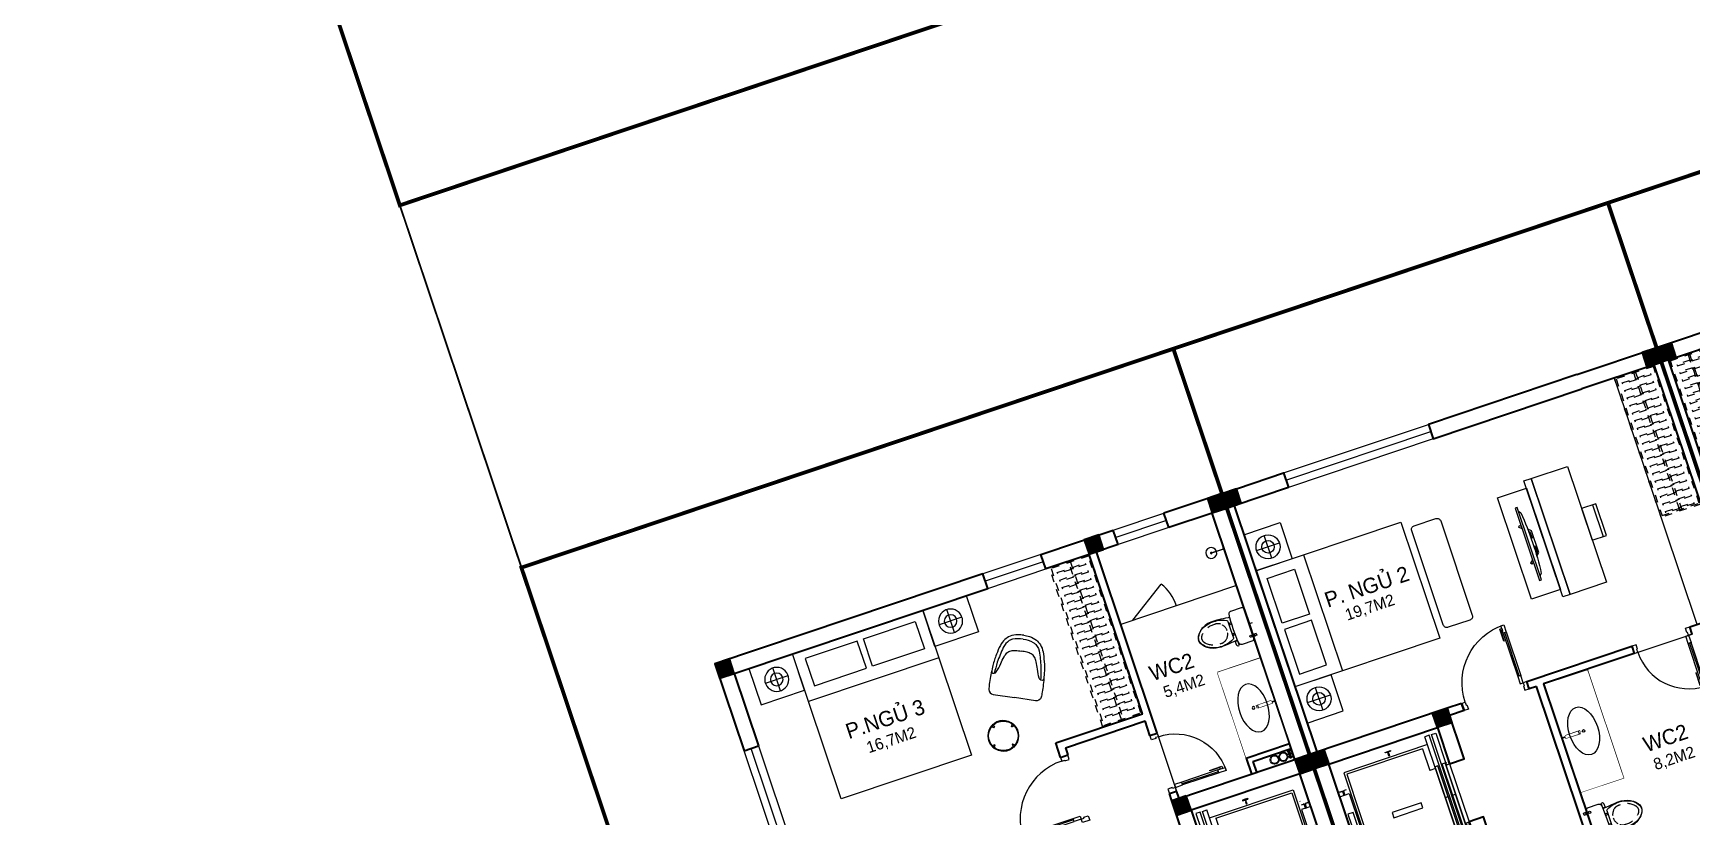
# Model space of a CAD drawing. Header units: metres. Extents: x 568332 to 569219, y 2065964 to 2066430.
# Drawn here: x 568374.73 to 568396.44, y 2065979.28 to 2065989.54 of the extents above; entities that cross this region are included whole.
import ezdxf

# ---------------------------------------------------------------- set-up
doc = ezdxf.new("R2010")
doc.units = ezdxf.units.M
for name, pattern in [('$AUDIT_BAD_LTYPE2', [0]), ('CENTER', [2, 1.25, -0.25, 0.25, -0.25]), ('HIDDEN', [0.375, 0.25, -0.125]), ('X-5M-G-MB PHONGNGU$0$HIDDEN2', [0.1875, 0.125, -0.0625]), ('xref-thap C (mb tang 32-2)$0$HIDDEN', [0.375, 0.25, -0.125])]:
    doc.linetypes.add(name, pattern=pattern)
doc.layers.get('0').update_dxf_attribs({"linetype": 'CONTINUOUS'})
doc.layers.get('DEFPOINTS').update_dxf_attribs({"linetype": 'CONTINUOUS'})
for name, color, linetype, lineweight in [('-CENTER', 143, 'CENTER', 13), ('-CONCRETE', 1, 'CONTINUOUS', 35), ('-DOOR', 137, 'CONTINUOUS', 9), ('-FURNITURE', 46, 'CONTINUOUS', 9), ('-HATCH', 8, 'CONTINUOUS', 5), ('-LINE1', 7, 'CONTINUOUS', 18), ('-LINE2', 252, 'CONTINUOUS', 9), ('-STEEL1', 1, 'CONTINUOUS', 35), ('-TEXT', 7, 'CONTINUOUS', 15), ('-WALL', 4, 'CONTINUOUS', 35), ('TEXT25', 2, 'CONTINUOUS', 13)]:
    doc.layers.add(name, color=color, linetype=linetype, lineweight=lineweight)
for name, color, linetype in [('-RANH GIOI LO DAT', 12, 'CONTINUOUS'), ('ChiaLo', 128, 'CENTER'), ('ViaHeS', 32, 'CONTINUOUS')]:
    doc.layers.add(name, color=color, linetype=linetype)
doc.styles.add('SVN_AVO_thuong', font='')
doc.styles.add('T1', font='', dxfattribs={"height": 200})
doc.styles.add('vnavanth', font='', dxfattribs={"width": 0.8})
doc.styles.get('SVN_AVO_thuong').set_extended_font_data('SVN-Avo')
doc.styles.get('T1').set_extended_font_data('VNgeometric Light')
doc.styles.get('vnavanth').set_extended_font_data('.VnAvantH')

# ---------------------------------------------------------------- blocks, each defined once
blk = doc.blocks.new('A$C18091ED7')
for p, q in [((0, -42), (0, 0)), ((146, -27), (179, -27)), ((146, -27), (146, -30)), ((146, -30), (166, -30)), ((153, -37), (146, -30)), ((152, 0), (152, -27)), ((152, 0), (179, 0)), ((153, -37), (166, -37)), ((153, -40), (153, -37)), ((153, -40), (178, -40)), ((153, -40), (178, -40)), ((153, -40), (153, -42)), ((185, -30), (166, -30)), ((178, -37), (166, -37)), ((185, -30), (178, -37)), ((178, -37), (178, -40)), ((178, -40), (178, -42)), ((179, 0), (179, -27)), ((179, -27), (185, -27)), ((185, -27), (185, -30)), ((-83, -267), (-83, -300)), ((-83, -278), (-83, -288)), ((-61, -290), (-83, -290)), ((-63, -265), (-81, -265)), ((-61, -267), (-61, -300)), ((61, -267), (61, -300)), ((61, -290), (83, -290)), ((63, -265), (81, -265)), ((83, -267), (83, -300)), ((83, -278), (83, -288)), ((165, -262), (165, -290)), ((168, -260), (228, -260)), ((168, -292), (207, -292)), ((231, -274), (231, -262))]:
    blk.add_line(p, q)
for points in [[(230, -219, -0.137407), (225, -235), (222, -241, -0.236081), (198, -255, -0.051961), (-198, -255, -0.236081), (-222, -241), (-225, -235, -0.137407), (-230, -219), (-230, -72, -0.198912), (-226, -63), (-209, -46, -0.198912), (-200, -42), (0, -42), (200, -42, -0.198912), (209, -46), (226, -63, -0.198912), (230, -72)], [(144, -619, -0.212405), (26, -734, -0.027685), (-1, -739, -0.022279), (-26, -734, -0.212405), (-144, -619, -0.142796), (-167, -428, -0.093005), (-128, -309, -0.256439), (-111, -300), (0, -300), (111, -300, -0.256439), (128, -309, -0.093005), (167, -428, -0.142796)]]:
    blk.add_lwpolyline(points, format="xyb", close=True)
at = {"linetype": 'xref-thap C (mb tang 32-2)$0$HIDDEN', "ltscale": 100}
blk.add_lwpolyline([(61, -669, -0.199031), (0, -699, -0.199031), (-61, -669, -0.218924), (-132, -478, -0.153791), (-112, -404, -0.236701), (0, -348, -0.236701), (112, -404, -0.153791), (132, -478, -0.218924)], format="xyb", close=True, dxfattribs=at)
blk.add_circle((166, -78), 13.9)
for centre, radius, start, end in [((-81, -267), 1.98, 90, 180), ((-63, -267), 1.98, 0, 90), ((63, -267), 1.98, 90, 180), ((81, -267), 1.98, 0, 90), ((168, -262), 2.47, 90, 180), ((168, -290), 2.47, 180, 270), ((207, -277), 15.5, 270, 306.4659), ((168, -225), 80.1, 306.4659, 320.3123), ((228, -274), 2.47, 320.3123, 0)]:
    blk.add_arc(centre, radius, start, end)
for points in [[(-156, -259), (-157, -267), (-164, -328), (-169, -385), (-184, -528), (-136, -679), (-50, -735), (-20, -741), (0, -744)], [(156, -259), (157, -267), (164, -328), (169, -385), (184, -528), (136, -679), (50, -735), (20, -741), (0, -744)]]:
    blk.add_open_spline(points, degree=3, knots=[130.613938, 130.613938, 130.613938, 130.613938, 152.852109, 311.129351, 417.703951, 561.383393, 697.692632, 710.812262, 710.812262, 710.812262, 710.812262])
blk = doc.blocks.new('Sink_Cicle')
blk.add_lwpolyline([(17, -50), (-17, -50), (-18, -252), (17, -252)], close=True)
blk.add_circle((0, -300), 17.5)
at = {"layer": 'DEFPOINTS'}
blk.add_line((0, -100), (0, 0), dxfattribs=at)
blk.add_wipeout([(17, -50), (-17, -50), (-18, -252), (17, -252)])
at = {"layer": '-FURNITURE', "linetype": 'Continuous'}
blk.add_ellipse((0, -300), major_axis=(-325, 0), ratio=0.584615, dxfattribs=at)
blk.add_line((-18, -237), (17, -237))
blk = doc.blocks.new('*U185')
at = {"ltscale": 300}
blk.add_lwpolyline([(0, 0), (1500, 0), (1500, -600), (0, -600)], close=True, dxfattribs=at)
blk.add_wipeout([(0, 0), (1500, 0), (1500, -600), (0, -600)], dxfattribs=at)
blk.add_blockref('Sink_Cicle', (750, 0), dxfattribs=at)
blk = doc.blocks.new('XR.MB.LM123$0$tvi 1')
blk.add_lwpolyline([(29, 0), (29, -1000), (0, -1000), (0, 0)], close=True)
for points in [[(29, -50), (52, -81)], [(-24, -236), (-39, -252)], [(0, -285), (-39, -252)], [(0, -256), (-24, -236)], [(70, -315), (111, -350), (111, -650), (70, -685)], [(89, -446), (89, -360), (71, -345)], [(89, -554), (89, -640), (71, -655)], [(89, -446), (73, -446)], [(89, -554), (73, -554)], [(0, -715), (-39, -748)], [(-24, -764), (-39, -748)], [(0, -744), (-24, -764)], [(29, -950), (52, -919)]]:
    blk.add_lwpolyline(points)
blk.add_arc((-4025, -500), 4099, 354.1311, 5.8689)
blk = doc.blocks.new('*U188')
at = {"linetype": 'X-5M-G-MB PHONGNGU$0$HIDDEN2'}
for points in [[(0, 600), (0, 0), (2098, 0), (2098, 600)], [(2078, 580), (2078, 20), (20, 20), (20, 580)], [(2078, 287), (2078, 313), (20, 313), (20, 287)], [(114, 319), (109, 319), (109, 280), (114, 280)], [(228, 319), (223, 319), (223, 280), (228, 280)], [(342, 319), (337, 319), (337, 280), (342, 280)], [(456, 319), (451, 319), (451, 280), (456, 280)], [(570, 319), (565, 319), (565, 280), (570, 280)], [(684, 319), (679, 319), (679, 280), (684, 280)], [(798, 319), (793, 319), (793, 280), (798, 280)], [(912, 319), (907, 319), (907, 280), (912, 280)], [(1026, 319), (1021, 319), (1021, 280), (1026, 280)], [(1140, 319), (1135, 319), (1135, 280), (1140, 280)], [(1254, 319), (1249, 319), (1249, 280), (1254, 280)], [(1368, 319), (1363, 319), (1363, 280), (1368, 280)], [(1482, 319), (1477, 319), (1477, 280), (1482, 280)], [(1596, 319), (1591, 319), (1591, 280), (1596, 280)], [(1710, 319), (1705, 319), (1705, 280), (1710, 280)], [(1824, 319), (1819, 319), (1819, 280), (1824, 280)], [(1938, 319), (1933, 319), (1933, 280), (1938, 280)], [(2052, 319), (2047, 319), (2047, 280), (2052, 280)]]:
    blk.add_lwpolyline(points, close=True, dxfattribs=at)
for points in [[(122, 313), (122, 515), (100, 515), (100, 313)], [(236, 313), (236, 515), (214, 515), (214, 313)], [(350, 313), (350, 515), (328, 515), (328, 313)], [(464, 313), (464, 515), (442, 515), (442, 313)], [(578, 313), (578, 515), (556, 515), (556, 313)], [(692, 313), (692, 515), (670, 515), (670, 313)], [(806, 313), (806, 515), (784, 515), (784, 313)], [(920, 313), (920, 515), (898, 515), (898, 313)], [(1034, 313), (1034, 515), (1012, 515), (1012, 313)], [(1148, 313), (1148, 515), (1126, 515), (1126, 313)], [(1262, 313), (1262, 515), (1240, 515), (1240, 313)], [(1376, 313), (1376, 515), (1354, 515), (1354, 313)], [(1490, 313), (1490, 515), (1468, 515), (1468, 313)], [(1604, 313), (1604, 515), (1582, 515), (1582, 313)], [(1718, 313), (1718, 515), (1696, 515), (1696, 313)], [(1832, 313), (1832, 515), (1810, 515), (1810, 313)], [(1946, 313), (1946, 515), (1924, 515), (1924, 313)], [(2060, 313), (2060, 515), (2038, 515), (2038, 313)], [(100, 287), (100, 92), (122, 92), (122, 287)], [(214, 287), (214, 92), (236, 92), (236, 287)], [(328, 287), (328, 92), (350, 92), (350, 287)], [(442, 287), (442, 92), (464, 92), (464, 287)], [(556, 287), (556, 92), (578, 92), (578, 287)], [(670, 287), (670, 92), (692, 92), (692, 287)], [(784, 287), (784, 92), (806, 92), (806, 287)], [(898, 287), (898, 92), (920, 92), (920, 287)], [(1012, 287), (1012, 92), (1034, 92), (1034, 287)], [(1126, 287), (1126, 92), (1148, 92), (1148, 287)], [(1240, 287), (1240, 92), (1262, 92), (1262, 287)], [(1354, 287), (1354, 92), (1376, 92), (1376, 287)], [(1468, 287), (1468, 92), (1490, 92), (1490, 287)], [(1582, 287), (1582, 92), (1604, 92), (1604, 287)], [(1696, 287), (1696, 92), (1718, 92), (1718, 287)], [(1810, 287), (1810, 92), (1832, 92), (1832, 287)], [(1924, 287), (1924, 92), (1946, 92), (1946, 287)], [(2038, 287), (2038, 92), (2060, 92), (2060, 287)]]:
    blk.add_lwpolyline(points, dxfattribs=at)
blk = doc.blocks.new('X-5M-G-MB PHONGNGU$0$A$C25DB0C3F')
at = {"elevation": 0}
for points in [[(0, 438), (197, 438), (197, 0), (0, 0)], [(197, 438), (197, 0), (0, 0), (0, 438)]]:
    blk.add_lwpolyline(points, close=True, dxfattribs=at)
at = {"elevation": 0, "flags": 128}
blk.add_lwpolyline([(44, 438), (44, 0)], dxfattribs=at)
blk = doc.blocks.new('G1600')
for p, q in [((137477, -212827), (139077, -212827)), ((137228, -213392), (137228, -213077)), ((139326, -213392), (139326, -213077)), ((137385, -213234), (137070, -213234)), ((139169, -213234), (139484, -213234))]:
    blk.add_line(p, q)
blk.add_lwpolyline([(137477, -213484), (137477, -211484), (139077, -211484), (139077, -213484), (137477, -213484)])
for points in [[(136977, -213484), (136977, -212984), (137477, -212984), (137477, -213484)], [(137617, -213375), (137617, -212999), (138235, -212999), (138235, -213375)], [(138937, -213375), (138937, -212999), (138320, -212999), (138320, -213375)], [(139577, -213484), (139577, -212984), (139077, -212984), (139077, -213484)]]:
    blk.add_lwpolyline(points, close=True)
for centre, radius in [((137228, -213234), 157), ((137228, -213234), 82.4), ((139326, -213234), 157), ((139326, -213234), 82.4)]:
    blk.add_circle(centre, radius)
blk = doc.blocks.new('X-5M-DH-2-CORE$0$A$C75E80C28')
at = {"layer": '-LINE2', "linetype": 'Continuous', "ltscale": 2}
for p, q in [((-731, -149), (731, -149)), ((-731, -1305), (-731, -149)), ((-700, -179), (700, -179)), ((-700, -1225), (-700, -179)), ((-557, -112), (-560, -112)), ((-510, -22), (-510, -51)), ((-507, -22), (-510, -22)), ((-510, -109), (-510, -79)), ((-507, -22), (-507, -51)), ((-507, -109), (-507, -79)), ((-456, -57), (-501, -57)), ((-456, -60), (-501, -60)), ((-456, -70), (-501, -70)), ((-456, -73), (-501, -73)), ((-453, -63), (-453, -67)), ((-450, -63), (-450, -67)), ((450, -63), (450, -67)), ((453, -63), (453, -67)), ((456, -57), (501, -57)), ((456, -60), (501, -60)), ((456, -70), (501, -70)), ((456, -73), (501, -73)), ((457, -112), (460, -112)), ((507, -22), (510, -22)), ((507, -22), (507, -51)), ((507, -109), (507, -79)), ((510, -22), (510, -51)), ((510, -109), (510, -79)), ((700, -1225), (700, -179)), ((731, -1305), (731, -149)), ((-700, -1225), (-400, -1225)), ((-400, -1305), (-400, -1225)), ((700, -1225), (400, -1225)), ((400, -1305), (400, -1225)), ((840, -1305), (-840, -1305)), ((-840, -1365), (-840, -1305)), ((840, -1365), (-840, -1365)), ((840, -1395), (-840, -1395)), ((-840, -1395), (-840, -1455)), ((-840, -1455), (-435, -1455)), ((-435, -1450), (-435, -1460)), ((-435, -1450), (-400, -1450)), ((-435, -1460), (-425, -1460)), ((-435, -1490), (-435, -1500)), ((-435, -1490), (-425, -1490)), ((-435, -1500), (-400, -1500)), ((-433, -1452), (-433, -1458)), ((-433, -1452), (-402, -1452)), ((-433, -1458), (-425, -1458)), ((-433, -1492), (-433, -1498)), ((-433, -1492), (-425, -1492)), ((-433, -1498), (-402, -1498)), ((430, -1406), (-430, -1406)), ((-430, -1406), (-430, -1446)), ((430, -1446), (-430, -1446)), ((425, -1309), (-425, -1309)), ((-425, -1343), (-425, -1309)), ((425, -1343), (-425, -1343)), ((-425, -1458), (-425, -1460)), ((-425, -1490), (-425, -1492)), ((-402, -1452), (-402, -1498)), ((400, -1450), (-400, -1450)), ((-400, -1450), (-400, -1500)), ((0, -1309), (0, -1343)), ((0, -1406), (0, -1446)), ((400, -1450), (400, -1500)), ((435, -1450), (400, -1450)), ((435, -1500), (400, -1500)), ((402, -1452), (402, -1498)), ((433, -1452), (402, -1452)), ((433, -1498), (402, -1498)), ((425, -1343), (425, -1309)), ((433, -1458), (425, -1458)), ((425, -1458), (425, -1460)), ((435, -1460), (425, -1460)), ((425, -1490), (425, -1492)), ((435, -1490), (425, -1490)), ((433, -1492), (425, -1492)), ((430, -1406), (430, -1446)), ((433, -1452), (433, -1458)), ((433, -1492), (433, -1498)), ((435, -1450), (435, -1460)), ((840, -1455), (435, -1455)), ((435, -1490), (435, -1500)), ((840, -1365), (840, -1305)), ((840, -1395), (840, -1455))]:
    blk.add_line(p, q, dxfattribs=at)
for points in [[(-450, 0), (-450, -130), (450, -130), (450, 0)], [(-200, -29), (200, -29), (200, -101), (-200, -101)], [(-36, -584), (36, -584), (36, -984), (-36, -984)]]:
    blk.add_lwpolyline(points, close=True, dxfattribs=at)
for points in [[(-780, -789), (-751, -789, 0.414214), (-750, -788), (-750, -784), (-750, -780, 0.414214), (-751, -779), (-780, -779, -0.256978), (-784, -782), (-798, -782, -0.414214), (-801, -779), (-804, -749, 0.414214), (-807, -746), (-812, -746), (-812, -784), (-812, -821), (-807, -821, 0.414214), (-804, -818), (-801, -789, -0.414214), (-798, -786), (-784, -786, -0.256978), (-780, -789)], [(780, -789), (751, -789, -0.414214), (750, -788), (750, -784), (750, -780, -0.414214), (751, -779), (780, -779, 0.256978), (784, -782), (798, -782, 0.414214), (801, -779), (804, -749, -0.414214), (807, -746), (812, -746), (812, -784), (812, -821), (807, -821, -0.414214), (804, -818), (801, -789, 0.414214), (798, -786), (784, -786, 0.256978), (780, -789)]]:
    blk.add_lwpolyline(points, format="xyb", dxfattribs=at)
for centre, radius, start, end in [((-501, -51), 9.4, 180, 270), ((-501, -79), 9.4, 90, 180), ((-501, -51), 6.2, 180, 270), ((-501, -79), 6.2, 90, 180), ((-456, -63), 6.2, 0, 90), ((-456, -63), 3, 0, 90), ((-456, -67), 6.2, 270, 0), ((-456, -67), 3, 270, 0), ((456, -63), 6.2, 90, 180), ((456, -67), 6.2, 180, 270), ((456, -63), 3, 90, 180), ((456, -67), 3, 180, 270), ((501, -51), 6.2, 270, 0), ((501, -51), 9.4, 270, 0), ((501, -79), 9.4, 0, 90), ((501, -79), 6.2, 0, 90)]:
    blk.add_arc(centre, radius, start, end, dxfattribs=at)
blk = doc.blocks.new('A$C5C575821')
at = {"layer": '-CONCRETE'}
h = blk.add_hatch(color=256, dxfattribs=at)
h.dxf.hatch_style = 1
h.paths.add_polyline_path([(0, 200), (0, 0), (200, 0), (200, 200)])
blk.add_lwpolyline([(0, 0), (200, 0), (200, 200), (0, 200)], close=True, dxfattribs=at)
blk = doc.blocks.new('A$C3F71457E')
at = {"layer": '-CONCRETE'}
blk.add_lwpolyline([(0, -100), (0, 400), (-1500, 400), (-1500, -1400), (0, -1400), (0, -900), (200, -900), (200, -1600), (-1700, -1600), (-1700, 600), (200, 600), (200, -100), (0, -100)], dxfattribs=at)
at = {"layer": '-LINE1'}
blk.add_line((0, -900), (0, -100), dxfattribs=at)
at = {"layer": '-WALL'}
for p in [(-1700, 400), (0, 400), (-1700, -1600), (0, -1600)]:
    blk.add_blockref('A$C5C575821', p, dxfattribs=at)
at = {"color": 2, "rotation": 90}
blk.add_blockref('X-5M-DH-2-CORE$0$A$C75E80C28', (-1500, -500), dxfattribs=at)
blk = doc.blocks.new('*U148')
at = {"linetype": '$AUDIT_BAD_LTYPE2'}
for p, q in [((70, 100), (70, 600)), ((90, 600), (90, 100))]:
    blk.add_line(p, q, dxfattribs=at)
for points in [[(50, 600), (90, 600), (90, 700), (50, 700), (50, 600)], [(50, 603), (50, 100)], [(50, 100), (90, 100), (90, 0), (50, 0), (50, 100)]]:
    blk.add_lwpolyline(points)
for points in [[(118, 495), (118, 664), (90, 664), (90, 636), (113, 636), (113, 495)], [(0, 0), (50, 0), (50, -40), (60, -40), (60, -100), (0, -100)], [(800, 0), (750, 0), (750, -40), (740, -40), (740, -100), (800, -100)]]:
    blk.add_lwpolyline(points, close=True)
at = {"linetype": '$AUDIT_BAD_LTYPE2', "ltscale": 0.3}
blk.add_arc((50, 0), 700, 0, 90, dxfattribs=at)
blk = doc.blocks.new('*U149')
at = {"linetype": '$AUDIT_BAD_LTYPE2'}
for p, q in [((70, 100), (70, 700)), ((90, 700), (90, 100))]:
    blk.add_line(p, q, dxfattribs=at)
for points in [[(50, 700), (90, 700), (90, 800), (50, 800), (50, 700)], [(50, 703), (50, 100)], [(50, 100), (90, 100), (90, 0), (50, 0), (50, 100)]]:
    blk.add_lwpolyline(points)
for points in [[(118, 595), (118, 764), (90, 764), (90, 736), (113, 736), (113, 595)], [(0, 0), (50, 0), (50, -40), (60, -40), (60, -100), (0, -100)], [(900, 0), (850, 0), (850, -40), (840, -40), (840, -100), (900, -100)]]:
    blk.add_lwpolyline(points, close=True)
at = {"linetype": '$AUDIT_BAD_LTYPE2', "ltscale": 0.3}
blk.add_arc((50, 0), 800, 0, 90, dxfattribs=at)
blk = doc.blocks.new('TRUC M4')
at = {"layer": '-WALL'}
for p in [(-200, 14600), (5600, 14600), (-200, 9000), (5600, 9000), (-200, 4300), (5600, 4300), (-200, -200), (5600, -200)]:
    blk.add_blockref('A$C5C575821', p, dxfattribs=at)
blk = doc.blocks.new('M4- T3')
at = {"layer": '-DOOR'}
blk.add_line((721223, 42841), (722023, 42841), dxfattribs=at)
blk.add_lwpolyline([(717623, 46541), (719623, 46541), (719623, 46341), (717623, 46341)], close=True, dxfattribs=at)
blk.add_lwpolyline([(717623, 46441), (719623, 46441)], dxfattribs=at)
at = {"layer": '-FURNITURE'}
for points in [[(722123, 42941), (722123, 46341), (722673, 46341), (722673, 42941)], [(720573, 45441), (720673, 45441), (720673, 43841), (720573, 43841)], [(720673, 45441), (721173, 45441), (721173, 43841), (720673, 43841)], [(720173, 43942), (720173, 45341), (720573, 45341), (720573, 43942)]]:
    blk.add_lwpolyline(points, close=True, dxfattribs=at)
blk.add_lwpolyline([(719023, 45341), (719323, 45341, -0.414214), (719373, 45291), (719373, 43991, -0.414214), (719323, 43941), (719023, 43941, -0.414214), (718973, 43991), (718973, 45291, -0.414214)], format="xyb", close=True, dxfattribs=at)
at = {"layer": '-RANH GIOI LO DAT', "linetype": 'HIDDEN', "ltscale": 10, "const_width": 50}
blk.add_lwpolyline([(716773, 48541), (722773, 48541), (722773, 28541), (716773, 28541)], close=True, dxfattribs=at)
at = {"layer": '-WALL'}
for p, q in [((721673, 46541), (722773, 46541)), ((722773, 46541), (722773, 31541)), ((722673, 46341), (721673, 46341)), ((722673, 42941), (722673, 46341)), ((718873, 42941), (718673, 42941)), ((718873, 42841), (718673, 42841)), ((718873, 42941), (718873, 42841)), ((719773, 42841), (719773, 42941)), ((721223, 42941), (721223, 42841)), ((722023, 42841), (722023, 42941)), ((722023, 42941), (722673, 42941))]:
    blk.add_line(p, q, dxfattribs=at)
for points in [[(716773, 42942), (716772, 46541), (717623, 46541), (717623, 46341)], [(721673, 46541), (719623, 46541), (719623, 46341), (721673, 46341)], [(717623, 46341), (716873, 46341), (716873, 42942)], [(718673, 42841), (718673, 42941)], [(718673, 42941), (718673, 42841)], [(718873, 42841), (718873, 42941)]]:
    blk.add_lwpolyline(points, dxfattribs=at)
at = {"layer": '-DOOR', "xscale": -1}
blk.add_blockref('*U149', (719773, 42941), dxfattribs=at)
at = {"layer": '-DOOR', "rotation": 180}
blk.add_blockref('*U148', (722023, 42841), dxfattribs=at)
at = {"layer": '-FURNITURE', "extrusion": (0, 0, -1), "xscale": 0.916666666665974, "yscale": 0.916666666665974, "zscale": -0.916666666665974, "rotation": 270}
blk.add_blockref('*U188', (-722673, 46341), dxfattribs=at)
at = {"layer": '-FURNITURE'}
for name, p, rotation in [('G1600', (930357, 182918), 270), ('A$C18091ED7', (719930, 40891), 89.99999999999999)]:
    blk.add_blockref(name, p, dxfattribs=dict(at, rotation=rotation))
at = {"layer": '-FURNITURE', "extrusion": (0, 0, -1), "rotation": 179.9963102775916}
blk.add_blockref('XR.MB.LM123$0$tvi 1', (-720350, 44141), dxfattribs=at)
at = {"layer": '-FURNITURE', "xscale": -1, "rotation": 359.9992859249025}
blk.add_blockref('X-5M-G-MB PHONGNGU$0$A$C25DB0C3F', (721370, 44422), dxfattribs=at)
at = {"layer": '-WALL', "xscale": -1, "rotation": 180}
blk.add_blockref('A$C3F71457E', (718473, 41341), dxfattribs=at)
at = {"layer": 'TEXT25'}
for s, height, style, p in [('P. NGỦ 2', 200, 'SVN_AVO_thuong', (717610, 44684)), ('19,7M2', 150, 'T1', (717800, 44443)), ('WC2', 200, 'SVN_AVO_thuong', (720962, 41563)), ('8,2M2', 150, 'T1', (721004, 41304))]:
    blk.add_text(s, height=height, rotation=360, dxfattribs=dict(at, style=style)).set_placement(p)
at = {"layer": '-FURNITURE', "extrusion": (0, 0, -1), "xscale": -1, "zscale": -1, "rotation": 270}
blk.add_blockref('*U185', (-719972, 41341), dxfattribs=at)
at = {"layer": '-WALL'}
for p, q in [((719773, 42941), (721223, 42941)), ((719873, 42841), (719773, 42841)), ((719873, 36241), (719873, 42841)), ((721223, 42841), (719972, 42841)), ((719972, 42841), (719972, 40441))]:
    blk.add_line(p, q, dxfattribs=at)
at = {"layer": '-STEEL1'}
blk.add_blockref('TRUC M4', (716972, 31741), dxfattribs=at)
blk = doc.blocks.new('shower')
for points in [[(180929, -32327), (180902, -32327), (180902, -32316), (180929, -32316)], [(180919, -32316), (180912, -32316), (180912, -32147), (180919, -32147)]]:
    blk.add_lwpolyline(points, close=True)
for radius, start, end in [(72, 272.7907, 267.2093), (8.35, 294.8355, 245.1645)]:
    blk.add_arc((180916, -32147), radius, start, end)
blk = doc.blocks.new('*U191')
at = {"linetype": 'X-5M-G-MB PHONGNGU$0$HIDDEN2'}
for points in [[(0, 600), (0, 0), (2400, 0), (2400, 600)], [(2380, 580), (2380, 20), (20, 20), (20, 580)], [(2380, 287), (2380, 313), (20, 313), (20, 287)], [(114, 319), (109, 319), (109, 280), (114, 280)], [(228, 319), (223, 319), (223, 280), (228, 280)], [(342, 319), (337, 319), (337, 280), (342, 280)], [(456, 319), (451, 319), (451, 280), (456, 280)], [(570, 319), (565, 319), (565, 280), (570, 280)], [(684, 319), (679, 319), (679, 280), (684, 280)], [(798, 319), (793, 319), (793, 280), (798, 280)], [(912, 319), (907, 319), (907, 280), (912, 280)], [(1026, 319), (1021, 319), (1021, 280), (1026, 280)], [(1140, 319), (1135, 319), (1135, 280), (1140, 280)], [(1254, 319), (1249, 319), (1249, 280), (1254, 280)], [(1368, 319), (1363, 319), (1363, 280), (1368, 280)], [(1482, 319), (1477, 319), (1477, 280), (1482, 280)], [(1596, 319), (1591, 319), (1591, 280), (1596, 280)], [(1710, 319), (1705, 319), (1705, 280), (1710, 280)], [(1824, 319), (1819, 319), (1819, 280), (1824, 280)], [(1938, 319), (1933, 319), (1933, 280), (1938, 280)], [(2052, 319), (2047, 319), (2047, 280), (2052, 280)], [(2166, 319), (2161, 319), (2161, 280), (2166, 280)], [(2280, 319), (2275, 319), (2275, 280), (2280, 280)]]:
    blk.add_lwpolyline(points, close=True, dxfattribs=at)
for points in [[(122, 313), (122, 515), (100, 515), (100, 313)], [(236, 313), (236, 515), (214, 515), (214, 313)], [(350, 313), (350, 515), (328, 515), (328, 313)], [(464, 313), (464, 515), (442, 515), (442, 313)], [(578, 313), (578, 515), (556, 515), (556, 313)], [(692, 313), (692, 515), (670, 515), (670, 313)], [(806, 313), (806, 515), (784, 515), (784, 313)], [(920, 313), (920, 515), (898, 515), (898, 313)], [(1034, 313), (1034, 515), (1012, 515), (1012, 313)], [(1148, 313), (1148, 515), (1126, 515), (1126, 313)], [(1262, 313), (1262, 515), (1240, 515), (1240, 313)], [(1376, 313), (1376, 515), (1354, 515), (1354, 313)], [(1490, 313), (1490, 515), (1468, 515), (1468, 313)], [(1604, 313), (1604, 515), (1582, 515), (1582, 313)], [(1718, 313), (1718, 515), (1696, 515), (1696, 313)], [(1832, 313), (1832, 515), (1810, 515), (1810, 313)], [(1946, 313), (1946, 515), (1924, 515), (1924, 313)], [(2060, 313), (2060, 515), (2038, 515), (2038, 313)], [(2174, 313), (2174, 515), (2152, 515), (2152, 313)], [(2288, 313), (2288, 515), (2266, 515), (2266, 313)], [(100, 287), (100, 92), (122, 92), (122, 287)], [(214, 287), (214, 92), (236, 92), (236, 287)], [(328, 287), (328, 92), (350, 92), (350, 287)], [(442, 287), (442, 92), (464, 92), (464, 287)], [(556, 287), (556, 92), (578, 92), (578, 287)], [(670, 287), (670, 92), (692, 92), (692, 287)], [(784, 287), (784, 92), (806, 92), (806, 287)], [(898, 287), (898, 92), (920, 92), (920, 287)], [(1012, 287), (1012, 92), (1034, 92), (1034, 287)], [(1126, 287), (1126, 92), (1148, 92), (1148, 287)], [(1240, 287), (1240, 92), (1262, 92), (1262, 287)], [(1354, 287), (1354, 92), (1376, 92), (1376, 287)], [(1468, 287), (1468, 92), (1490, 92), (1490, 287)], [(1582, 287), (1582, 92), (1604, 92), (1604, 287)], [(1696, 287), (1696, 92), (1718, 92), (1718, 287)], [(1810, 287), (1810, 92), (1832, 92), (1832, 287)], [(1924, 287), (1924, 92), (1946, 92), (1946, 287)], [(2038, 287), (2038, 92), (2060, 92), (2060, 287)], [(2152, 287), (2152, 92), (2174, 92), (2174, 287)], [(2266, 287), (2266, 92), (2288, 92), (2288, 287)]]:
    blk.add_lwpolyline(points, dxfattribs=at)
blk = doc.blocks.new('A$C8a974c9c')
for p, q in [((1750, 2957), (1750, 2643)), ((1593, 2800), (1908, 2800)), ((1343, 2500), (1343, 700)), ((1750, 243), (1750, 557)), ((1593, 400), (1908, 400))]:
    blk.add_line(p, q)
for points in [[(2000, 3100), (1500, 3100), (1500, 2500), (2000, 2500)], [(1891, 2360), (1514, 2360), (1514, 1643), (1891, 1643)], [(1891, 840), (1514, 840), (1514, 1558), (1891, 1558)], [(2000, 100), (1500, 100), (1500, 700), (2000, 700)]]:
    blk.add_lwpolyline(points, close=True)
blk.add_lwpolyline([(2000, 2500), (0, 2500), (0, 700), (2000, 700), (2000, 2500)])
for centre, radius in [((1750, 2800), 157), ((1750, 2800), 82.4), ((1750, 400), 157), ((1750, 400), 82.4)]:
    blk.add_circle(centre, radius)
blk = doc.blocks.new('A$C7D524948')
at = {"layer": '-FURNITURE'}
for points in [[(0, 825, 0.023749), (-77, 820, 0.11104), (-175, 786, 0.085168), (-235, 733, 0.08855), (-282, 649, 0.027906), (-316, 526, 0.028342), (-340, 373, 0.04712), (-341, 283, 0.513527), (-285, 300, 0.059578), (-243, 414, -0.034465), (-213, 507, -0.059277), (-183, 564, -0.166146), (-133, 600, -0.052564), (-76, 612, -0.028554), (0, 615, -3.543335)], [(-1, 774, 0.105584), (-138, 751, 0.083976), (-176, 728, 0.149302), (-241, 626, 0.024909), (-289, 424, 0.026439), (-307, 278, -0.886333)], [(-1, 774, -0.105584), (137, 751, -0.083976), (175, 728, -0.149302), (240, 626, -0.024909), (288, 424, -0.026439), (305, 278, 0.886333)], [(0, 825, -0.023749), (77, 820, -0.11104), (175, 786, -0.085168), (235, 733, -0.08855), (282, 649, -0.027906), (316, 526, -0.028342), (340, 373, -0.04712), (341, 283, -0.513527), (285, 300, -0.059578), (243, 414, 0.034465), (213, 507, 0.059277), (183, 564, 0.166146), (133, 600, 0.052564), (76, 612, 0.028554), (0, 615, 3.543335)], [(-343, 328, 0.022671), (-350, 124, 0.012122), (-346, 57, 0.405508), (-279, 0), (0, 0)], [(343, 328, -0.022671), (350, 124, -0.012122), (346, 57, -0.405508), (279, 0), (0, 0)]]:
    blk.add_lwpolyline(points, format="xyb", dxfattribs=at)
blk = doc.blocks.new('tbl1')
at = {"layer": '-FURNITURE'}
for points in [[(-202, -20), (-202, 20), (-199, 20), (-200, 0), (-199, -20)], [(-20, 199), (-20, 202), (20, 202), (20, 199), (0, 200)], [(202, -20), (199, -20), (200, 0), (200, 20), (202, 20)], [(20, -202), (-20, -202), (-20, -199), (0, -200), (20, -199)]]:
    blk.add_hatch(color=256, dxfattribs=at).paths.add_polyline_path(points, flags=0)
at = {"layer": '-FURNITURE', "flags": 128}
for points in [[(-202, 0), (-202, 20), (-199, 20)], [(-20, 199), (-20, 202), (0, 202), (20, 202), (20, 199)], [(202, 0), (202, 20), (199, 20)], [(-20, -199), (-20, -202), (0, -202), (20, -202), (20, -199)]]:
    blk.add_lwpolyline(points, dxfattribs=at)
for points in [[(-193, -15), (-193, 15), (-163, 5), (-163, 0), (-163, -5)], [(15, 193), (-15, 193), (-5, 163), (0, 163), (5, 163)], [(193, -15), (193, 15), (163, 5), (163, 0), (163, -5)], [(15, -193), (-15, -193), (-5, -163), (0, -163), (5, -163)]]:
    blk.add_lwpolyline(points, close=True, dxfattribs=at)
at = {"layer": '-FURNITURE'}
for radius in [200, 193]:
    blk.add_circle((0, 0), radius, dxfattribs=at)
for start, end in [(90, 270), (270, 90)]:
    blk.add_arc((0, 0), 200, start, end, dxfattribs=at)
blk = doc.blocks.new('*U192')
at = {"ltscale": 300}
blk.add_lwpolyline([(0, 0), (1180, 0), (1180, -600), (0, -600)], close=True, dxfattribs=at)
blk.add_wipeout([(0, 0), (1180, 0), (1180, -600), (0, -600)], dxfattribs=at)
blk.add_blockref('Sink_Cicle', (590, 0), dxfattribs=at)
blk = doc.blocks.new('*U194')
at = {"linetype": '$AUDIT_BAD_LTYPE2'}
for p, q in [((70, 100), (70, 600)), ((90, 600), (90, 100))]:
    blk.add_line(p, q, dxfattribs=at)
for points in [[(50, 600), (90, 600), (90, 700), (50, 700), (50, 600)], [(50, 603), (50, 100)], [(50, 100), (90, 100), (90, 0), (50, 0), (50, 100)]]:
    blk.add_lwpolyline(points)
for points in [[(118, 495), (118, 664), (90, 664), (90, 636), (113, 636), (113, 495)], [(0, 0), (50, 0), (50, -40), (60, -40), (60, -100), (0, -100)], [(800, 0), (750, 0), (750, -40), (740, -40), (740, -100), (800, -100)]]:
    blk.add_lwpolyline(points, close=True)
at = {"linetype": '$AUDIT_BAD_LTYPE2', "ltscale": 0.3}
blk.add_arc((50, 0), 700, 0, 90, dxfattribs=at)
blk = doc.blocks.new('TRUC M7')
at = {"layer": '-WALL'}
for p in [(-200, 11772), (4900, 11772), (6600, 11772)]:
    blk.add_blockref('A$C5C575821', p, dxfattribs=at)
blk = doc.blocks.new('M7-T3')
at = {"layer": '-CONCRETE'}
for centre in [(204570, -157235, 0), (204570, -157277, 0)]:
    blk.add_circle(centre, 13, dxfattribs=at)
at = {"layer": '-DOOR'}
for points in [[(202313, -153726), (201513, -153726), (201513, -153926), (202313, -153926)], [(203313, -153726), (204013, -153726), (204013, -153926), (203313, -153926)], [(203313, -153726), (204013, -153726), (204013, -153926), (203313, -153926)], [(197813, -154926), (198013, -154926), (198013, -156326), (197813, -156326)]]:
    blk.add_lwpolyline(points, close=True, dxfattribs=at)
for points in [[(202313, -153826), (201513, -153826)], [(204013, -153826), (203313, -153826)], [(204013, -153826), (203313, -153826)], [(197913, -156326), (197913, -154926)]]:
    blk.add_lwpolyline(points, dxfattribs=at)
at = {"layer": '-FURNITURE'}
blk.add_line((204613, -154926), (203013, -154926), dxfattribs=at)
blk.add_lwpolyline([(203182, -154926), (203683, -154595)], dxfattribs=at)
blk.add_arc((203182, -154926), 600, 0, 33.4373, dxfattribs=at)
at = {"layer": '-HATCH'}
blk.add_line((203013, -156426), (203013, -157226), dxfattribs=at)
at = {"layer": '-RANH GIOI LO DAT', "linetype": 'HIDDEN', "ltscale": 10, "const_width": 50}
blk.add_lwpolyline([(204813, -151726), (195813, -151726), (195813, -166726), (200813, -171726), (204813, -171726)], close=True, dxfattribs=at)
at = {"layer": '-WALL'}
for p, q in [((197813, -153726), (197813, -154926)), ((203313, -153926), (203313, -153726)), ((204813, -153726), (204013, -153726)), ((204013, -153926), (204013, -153726)), ((204813, -168726), (204813, -153726)), ((198013, -153926), (198013, -154926)), ((202913, -156126), (202913, -153926)), ((203313, -153926), (203013, -153926)), ((203013, -156426), (203013, -153926)), ((204613, -153926), (204013, -153926)), ((197813, -154926), (198013, -154926)), ((201713, -156126), (202913, -156126)), ((201713, -156326), (201713, -156126)), ((201813, -156226), (201813, -156326)), ((201813, -156226), (202913, -156226)), ((202913, -156426), (202913, -156226)), ((201713, -156326), (201813, -156326)), ((202913, -156426), (203013, -156426)), ((202913, -157326), (202913, -157226)), ((202913, -157226), (203013, -157226)), ((203013, -157326), (203013, -157226))]:
    blk.add_line(p, q, dxfattribs=at)
for points in [[(198013, -153926), (201513, -153926), (201513, -153726), (197813, -153726)], [(202913, -153926), (202313, -153926), (202313, -153726), (203313, -153726)]]:
    blk.add_lwpolyline(points, dxfattribs=at)
at = {"layer": '-DOOR', "rotation": 90.00000000000001}
blk.add_blockref('*U149', (201713, -157226), dxfattribs=at)
at = {"layer": '-DOOR', "xscale": -1, "rotation": 270}
blk.add_blockref('*U194', (203013, -157226), dxfattribs=at)
at = {"layer": '-FURNITURE', "xscale": -1, "rotation": 270}
blk.add_blockref('A$C8a974c9c', (198116, -155926), dxfattribs=at)
at = {"layer": '-FURNITURE', "extrusion": (0, 0, -1), "xscale": 0.916666666665974, "yscale": 0.916666666665974, "zscale": -0.916666666665974, "rotation": 270}
blk.add_blockref('*U191', (-202913, -153926), dxfattribs=at)
at = {"layer": '-FURNITURE'}
for name, p, rotation in [('A$C7D524948', (201388, -155392), 332.9070514283007), ('shower', (172320, -335340), 90.01066851174387), ('A$C18091ED7', (204655, -155449), 270)]:
    blk.add_blockref(name, p, dxfattribs=dict(at, rotation=rotation))
at = {"layer": '-WALL'}
for name, p, rotation in [('tbl1', (201092, -155820), 208.7851316798395), ('A$C3F71457E', (203113, -158926), 180)]:
    blk.add_blockref(name, p, dxfattribs=dict(at, rotation=rotation))
at = {"layer": '-TEXT', "color": 2, "style": 'vnavanth'}
for s, p in [('p.ngñ 3', (199161, -155218)), ('wc2', (203170, -155765))]:
    blk.add_text(s, height=200, dxfattribs=at).set_placement(p)
at = {"layer": 'TEXT25', "style": 'T1'}
for s, p in [('16,7M2', (199350, -155477)), ('5,4M2', (203264, -156026))]:
    blk.add_text(s, height=150, rotation=360, dxfattribs=at).set_placement(p)
at = {"layer": '-FURNITURE', "extrusion": (0, 0, -1), "zscale": -1, "rotation": 90}
blk.add_blockref('*U192', (-204613, -157106), dxfattribs=at)
at = {"layer": '-CONCRETE'}
for centre, radius in [((204359, -157246, 0), 55), ((204479, -157246, 0), 55), ((204570, -157197, 0), 13)]:
    blk.add_circle(centre, radius, dxfattribs=at)
at = {"layer": '-WALL'}
for p, q in [((204613, -157326), (204613, -153926)), ((204013, -157106), (204613, -157106)), ((204013, -157106), (204013, -157326)), ((204083, -157176), (204613, -157176)), ((204083, -157176), (204083, -157326))]:
    blk.add_line(p, q, dxfattribs=at)
at = {"layer": '-STEEL1'}
blk.add_blockref('TRUC M7', (198013, -165697), dxfattribs=at)
blk = doc.blocks.new('A$C11F442B3')
at = {"layer": '-RANH GIOI LO DAT', "linetype": 'HIDDEN', "ltscale": 10, "const_width": 0.05}
blk.add_lwpolyline([(13.328, 2.887), (4.796, 0.024), (0.024, 14.244), (3.173, 20.575), (6.965, 21.848)], close=True, dxfattribs=at)

msp = doc.modelspace()

# ---------------------------------------------------------------- linework, layer by layer
at = {"layer": 'ChiaLo', "ltscale": 5}
for points in [[(568505.517, 2066029.562), (568379.533, 2065987.283)], [(568506.884, 2066024.747), (568381.124, 2065982.543)], [(568395.344, 2065987.315), (568401.707, 2065968.354)], [(568389.656, 2065985.406), (568396.019, 2065966.445)]]:
    msp.add_lwpolyline(points, dxfattribs=at)
at = {"layer": 'ViaHeS'}
msp.add_lwpolyline([(568377.91, 2066007.834), (568495.31, 2066047.233), (568501.415, 2066044.014), (568510.44, 2066012.22), (568505.716, 2066003.259), (568392.227, 2065965.173), (568385.896, 2065968.322), (568374.761, 2066001.503)], close=True, dxfattribs=at)
msp.add_lwpolyline([(568506.884, 2066024.747), (568505.517, 2066029.562), (568379.533, 2065987.283), (568381.124, 2065982.543), (568506.884, 2066024.747)], dxfattribs=at)

# ---------------------------------------------------------------- next in the draw order: block references
at = {"layer": '-CENTER', "color": 2, "true_color": 0xf1eb1f, "xscale": 0.001, "yscale": 0.001, "zscale": 0.001, "rotation": 18.55149973248752}
msp.add_blockref('M4- T3', (567725.572, 2065711.341), dxfattribs=at)
msp.add_blockref('A$C11F442B3', (568374.737, 2065987.259))

# ---------------------------------------------------------------- next in the draw order: block references
at = {"layer": '-CENTER', "color": 2, "true_color": 0xf1eb1f, "xscale": -0.001, "yscale": 0.001, "zscale": 0.001, "rotation": 18.55149990383196}
msp.add_blockref('M4- T3', (569096.004, 2066171.251), dxfattribs=at)

# ---------------------------------------------------------------- next in the draw order: block references
at = {"layer": '-WALL', "color": 2, "true_color": 0xf1eb1f, "xscale": 0.001, "yscale": 0.001, "zscale": 0.001, "rotation": 18.55129228274907}
msp.add_blockref('M7-T3', (568147.213, 2066064.086), dxfattribs=at)

doc.saveas('drawing.dxf')
